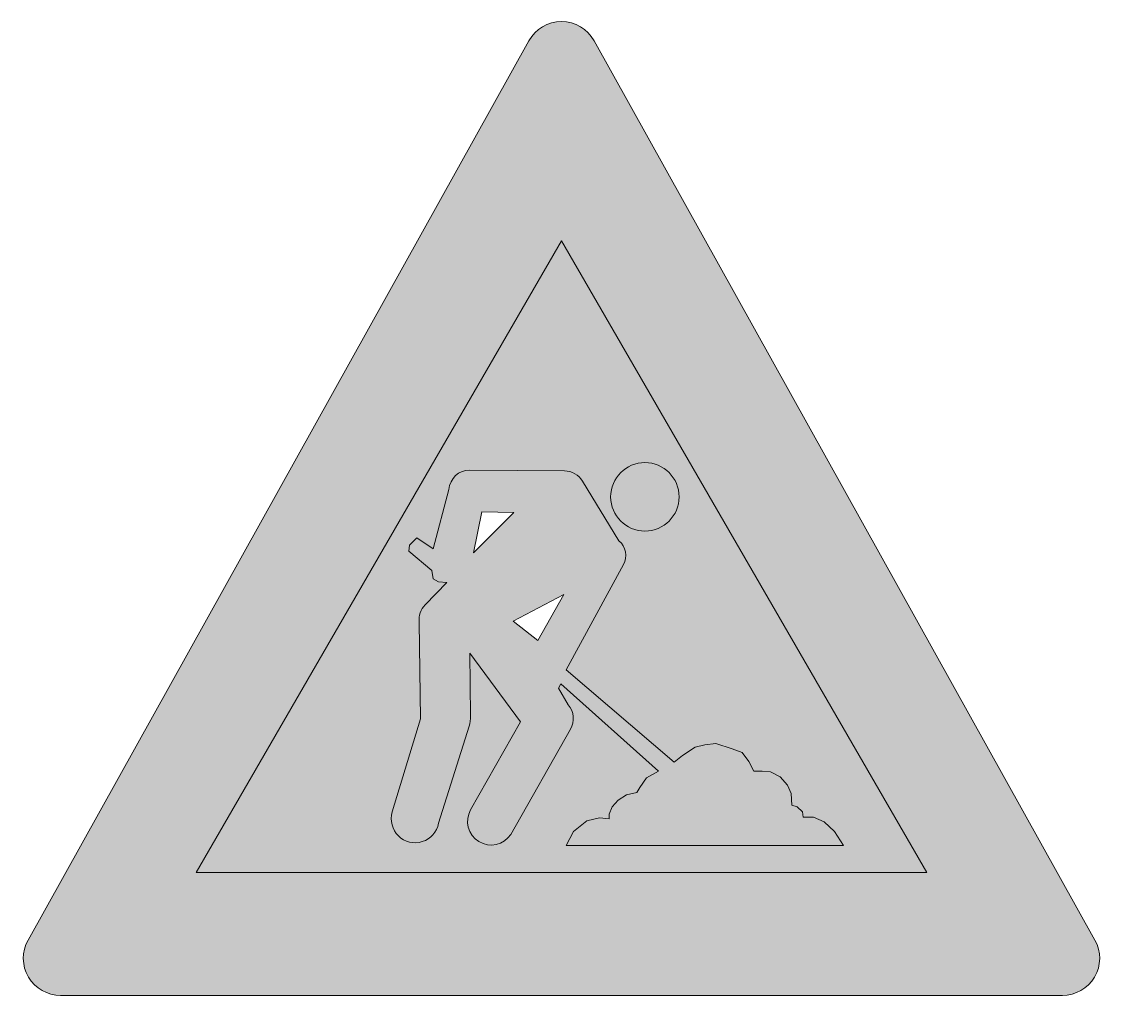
# Model space of a CAD drawing. Header units: millimetres. Extents: x 1877.562 to 1878.083, y 899.917 to 900.388.
import ezdxf

# ---------------------------------------------------------------- set-up
doc = ezdxf.new("R2010")
doc.units = ezdxf.units.MM
doc.layers.get('0').update_dxf_attribs({"lineweight": 9})
doc.layers.add('tratteggi', color=7, linetype='Continuous', lineweight=9)

# ---------------------------------------------------------------- blocks, each defined once
blk = doc.blocks.new('*U170')
h = blk.add_hatch(color=256)
edge = h.paths.add_edge_path()
edge.add_arc((0.04029, 0.2409), 0.01654, 0, 360)
edge = h.paths.add_edge_path()
edge.add_line((-0.06804, 0.13362), (-0.08173, 0.08862))
edge.add_arc((-0.07072, 0.08527), 0.01151, 163.083, 349.7284)
edge.add_line((-0.05939, 0.08322), (-0.04463, 0.13002))
edge.add_arc((-0.05953, 0.13472), 0.01562, 342.4876, 361.2444)
edge.add_line((-0.04391, 0.13506), (-0.04427, 0.1653))
edge.add_line((-0.04427, 0.1653), (-0.01977, 0.13218))
edge.add_line((-0.01977, 0.13218), (-0.04391, 0.0897))
edge.add_arc((-0.03399, 0.08407), 0.0114, 150.4004, 326.765)
edge.add_line((-0.02446, 0.07782), (0.00436, 0.12858))
edge.add_arc((-0.00473, 0.13374), 0.01046, 330.4187, 399.9749)
edge.add_line((0.00328, 0.14046), (-0.0014, 0.14838))
edge.add_line((-0.0014, 0.14838), (-0.00032, 0.15054))
edge.add_line((-0.00032, 0.15054), (0.04686, 0.10842))
edge.add_line((0.04686, 0.10842), (0.0411, 0.10518))
edge.add_line((0.0411, 0.10518), (0.03786, 0.1005))
edge.add_line((0.03786, 0.1005), (0.03642, 0.09798))
edge.add_line((0.03642, 0.09798), (0.03137, 0.0969))
edge.add_line((0.03137, 0.0969), (0.02741, 0.09438))
edge.add_line((0.02741, 0.09438), (0.02453, 0.09114))
edge.add_line((0.02453, 0.09114), (0.02309, 0.08754))
edge.add_line((0.02309, 0.08754), (0.02309, 0.08538))
edge.add_line((0.02309, 0.08538), (0.01841, 0.08574))
edge.add_line((0.01841, 0.08574), (0.01228, 0.0843))
edge.add_line((0.01228, 0.0843), (0.0058, 0.07926))
edge.add_line((0.0058, 0.07926), (0.0022, 0.07242))
edge.add_line((0.0022, 0.07242), (0.13619, 0.07242))
edge.add_line((0.13619, 0.07242), (0.13187, 0.07926))
edge.add_line((0.13187, 0.07926), (0.12683, 0.08394))
edge.add_line((0.12683, 0.08394), (0.12178, 0.0861))
edge.add_line((0.12178, 0.0861), (0.11674, 0.0861))
edge.add_line((0.11674, 0.0861), (0.11638, 0.08862))
edge.add_line((0.11638, 0.08862), (0.11386, 0.09114))
edge.add_line((0.11386, 0.09114), (0.11134, 0.09186))
edge.add_line((0.11134, 0.09186), (0.11098, 0.09762))
edge.add_line((0.11098, 0.09762), (0.10918, 0.10158))
edge.add_line((0.10918, 0.10158), (0.10557, 0.10554))
edge.add_line((0.10557, 0.10554), (0.10089, 0.10806))
edge.add_line((0.10089, 0.10806), (0.09693, 0.10842))
edge.add_line((0.09693, 0.10842), (0.09297, 0.10842))
edge.add_line((0.09297, 0.10842), (0.09045, 0.1131))
edge.add_line((0.09045, 0.1131), (0.0872, 0.11742))
edge.add_line((0.0872, 0.11742), (0.08252, 0.11922))
edge.add_line((0.08252, 0.11922), (0.0746, 0.12174))
edge.add_line((0.0746, 0.12174), (0.06919, 0.12102))
edge.add_line((0.06919, 0.12102), (0.06451, 0.11994))
edge.add_line((0.06451, 0.11994), (0.05839, 0.11598))
edge.add_line((0.05839, 0.11598), (0.05443, 0.11274))
edge.add_line((0.05443, 0.11274), (0.0022, 0.15738))
edge.add_line((0.0022, 0.15738), (0.02993, 0.20814))
edge.add_arc((0.02181, 0.21258), 0.00926, 331.3495, 409.8994)
edge.add_line((0.02777, 0.21967), (0.01012, 0.24847))
edge.add_arc((0.00111, 0.24295), 0.01057, 31.4998, 88.0116)
edge.add_line((0.00148, 0.25351), (-0.04427, 0.25387))
edge.add_arc((-0.04435, 0.24384), 0.01003, 89.5491, 176.1813)
edge.add_line((-0.05435, 0.24451), (-0.06192, 0.21571))
edge.add_line((-0.06192, 0.21571), (-0.06984, 0.22111))
edge.add_line((-0.06984, 0.22111), (-0.07344, 0.21751))
edge.add_line((-0.07344, 0.21751), (-0.0738, 0.21463))
edge.add_line((-0.0738, 0.21463), (-0.06264, 0.20526))
edge.add_line((-0.06264, 0.20526), (-0.06192, 0.2013))
edge.add_line((-0.06192, 0.2013), (-0.05939, 0.19986))
edge.add_line((-0.05939, 0.19986), (-0.05543, 0.1995))
edge.add_line((-0.05543, 0.1995), (-0.06588, 0.1887))
edge.add_arc((-0.05838, 0.18145), 0.01043, 135.9574, 185.6675)
edge.add_line((-0.06876, 0.18042), (-0.06804, 0.13362))
h.paths.add_polyline_path([(-0.02338, 0.18078), (0.00112, 0.19374), (-0.01149, 0.17142)], flags=16)
h.paths.add_polyline_path([(-0.04247, 0.21391), (-0.0385, 0.23371), (-0.02302, 0.23335)], flags=16)
at = {"layer": 'tratteggi'}
h = blk.add_hatch(color=1, dxfattribs=at)
h.dxf.hatch_style = 1
h.paths.add_polyline_path([(0.01573, 0.46131, 0.587726), (-0.01573, 0.46131), (-0.25772, 0.02676, 0.572197), (-0.24199, 0), (0, 0), (0.24199, 0, 0.572197), (0.25772, 0.02676)])
h.paths.add_polyline_path([(0.17651, 0.05935), (0, 0.05935), (-0.17651, 0.05935), (0, 0.36463)], flags=16)
h.paths.add_polyline_path([(0.13619, 0.07242), (0.0022, 0.07242), (0.0058, 0.07926), (0.01228, 0.0843), (0.01841, 0.08574), (0.02309, 0.08538), (0.02309, 0.08754), (0.02453, 0.09114), (0.02741, 0.09438), (0.03137, 0.0969), (0.03642, 0.09798), (0.03786, 0.1005), (0.0411, 0.10518), (0.04686, 0.10842), (-0.00032, 0.15054), (-0.0014, 0.14838), (0.00328, 0.14046, -0.313171), (0.00436, 0.12858), (-0.02446, 0.07782, -0.968768), (-0.04391, 0.0897), (-0.01977, 0.13218), (-0.04427, 0.1653), (-0.04391, 0.13506, -0.082025), (-0.04463, 0.13002), (-0.05939, 0.08322, -1.059741), (-0.08173, 0.08862), (-0.06804, 0.13362), (-0.06876, 0.18042, -0.220368), (-0.06588, 0.1887), (-0.05543, 0.1995), (-0.05939, 0.19986), (-0.06192, 0.2013), (-0.06264, 0.20526), (-0.0738, 0.21463), (-0.07344, 0.21751), (-0.06984, 0.22111), (-0.06192, 0.21571), (-0.05435, 0.24451, -0.3971), (-0.04427, 0.25387), (0.00091, 0.25351, -0.266018), (0.01012, 0.24847), (0.02777, 0.21967, -0.356821), (0.02993, 0.20814), (0.0022, 0.15738), (0.05443, 0.11274), (0.05839, 0.11598), (0.06451, 0.11994), (0.06919, 0.12102), (0.0746, 0.12174), (0.08252, 0.11922), (0.0872, 0.11742), (0.09045, 0.1131), (0.09297, 0.10842), (0.09693, 0.10842), (0.10089, 0.10806), (0.10557, 0.10554), (0.10918, 0.10158), (0.11098, 0.09762), (0.11134, 0.09186), (0.11386, 0.09114), (0.11638, 0.08862), (0.11674, 0.0861), (0.12178, 0.0861), (0.12683, 0.08394), (0.13187, 0.07926)], flags=0)
h.paths.add_polyline_path([(0.02375, 0.2409, -1), (0.05683, 0.2409, -1)], flags=0)
h.paths.add_polyline_path([(0.00112, 0.19374), (-0.01149, 0.17142), (-0.02338, 0.18078)], flags=0)
h.paths.add_polyline_path([(-0.02302, 0.23335), (-0.04247, 0.21391), (-0.0385, 0.23371)], flags=0)
h = blk.add_hatch(color=40, dxfattribs=at)
h.dxf.hatch_style = 1
h.paths.add_polyline_path([(0, 0.36463), (-0.17651, 0.05935), (0, 0.05935), (0.17651, 0.05935)])
h.paths.add_polyline_path([(0.0022, 0.15738), (0.05443, 0.11274), (0.05839, 0.11598), (0.06451, 0.11994), (0.06919, 0.12102), (0.0746, 0.12174), (0.08252, 0.11922), (0.0872, 0.11742), (0.09045, 0.1131), (0.09297, 0.10842), (0.09693, 0.10842), (0.10089, 0.10806), (0.10557, 0.10554), (0.10918, 0.10158), (0.11098, 0.09762), (0.11134, 0.09186), (0.11386, 0.09114), (0.11638, 0.08862), (0.11674, 0.0861), (0.12178, 0.0861), (0.12683, 0.08394), (0.13187, 0.07926), (0.13619, 0.07242), (0.0022, 0.07242), (0.0058, 0.07926), (0.01228, 0.0843), (0.01841, 0.08574), (0.02309, 0.08538), (0.02309, 0.08754), (0.02453, 0.09114), (0.02741, 0.09438), (0.03137, 0.0969), (0.03642, 0.09798), (0.03786, 0.1005), (0.0411, 0.10518), (0.04686, 0.10842), (-0.00032, 0.15054), (-0.0014, 0.14838), (0.00328, 0.14046, -0.313171), (0.00436, 0.12858), (-0.02446, 0.07782, -0.968768), (-0.04391, 0.0897), (-0.01977, 0.13218), (-0.04427, 0.1653), (-0.04391, 0.13506, -0.082025), (-0.04463, 0.13002), (-0.05939, 0.08322, -1.059741), (-0.08173, 0.08862), (-0.06804, 0.13362), (-0.06876, 0.18042, -0.220368), (-0.06588, 0.1887), (-0.05543, 0.1995), (-0.05939, 0.19986), (-0.06192, 0.2013), (-0.06264, 0.20526), (-0.0738, 0.21463), (-0.07344, 0.21751), (-0.06984, 0.22111), (-0.06192, 0.21571), (-0.05435, 0.24451, -0.3971), (-0.04427, 0.25387), (0.00091, 0.25351, -0.266018), (0.01012, 0.24847), (0.02777, 0.21967, -0.356821), (0.02993, 0.20814)], flags=16)
h.paths.add_polyline_path([(0.02375, 0.2409, -1), (0.05683, 0.2409, -1)], flags=16)
h.paths.add_polyline_path([(0.00112, 0.19374), (-0.01149, 0.17142), (-0.02338, 0.18078)], flags=0)
h.paths.add_polyline_path([(-0.02302, 0.23335), (-0.04247, 0.21391), (-0.0385, 0.23371)], flags=0)
h.paths.add_polyline_path([(0.00112, 0.19374), (-0.02338, 0.18078), (-0.01149, 0.17142)], flags=0)
h.paths.add_polyline_path([(-0.02302, 0.23335), (-0.0385, 0.23371), (-0.04247, 0.21391)], flags=0)
for points in [[(0, 0), (0.24199, 0, 0.572197), (0.25772, 0.02676), (0.01573, 0.46131, 0.587726), (-0.01573, 0.46131), (-0.25772, 0.02676, 0.572197), (-0.24199, 0)], [(-0.06804, 0.13362), (-0.08173, 0.08862, 1.059741), (-0.05939, 0.08322), (-0.04463, 0.13002, 0.082025), (-0.04391, 0.13506), (-0.04427, 0.1653), (-0.01977, 0.13218), (-0.04391, 0.0897, 0.968768), (-0.02446, 0.07782), (0.00436, 0.12858, 0.313171), (0.00328, 0.14046), (-0.0014, 0.14838), (-0.00032, 0.15054), (0.04686, 0.10842), (0.0411, 0.10518), (0.03786, 0.1005), (0.03642, 0.09798), (0.03137, 0.0969), (0.02741, 0.09438), (0.02453, 0.09114), (0.02309, 0.08754), (0.02309, 0.08538), (0.01841, 0.08574), (0.01228, 0.0843), (0.0058, 0.07926), (0.0022, 0.07242), (0.13619, 0.07242), (0.13187, 0.07926), (0.12683, 0.08394), (0.12178, 0.0861), (0.11674, 0.0861), (0.11638, 0.08862), (0.11386, 0.09114), (0.11134, 0.09186), (0.11098, 0.09762), (0.10918, 0.10158), (0.10557, 0.10554), (0.10089, 0.10806), (0.09693, 0.10842), (0.09297, 0.10842), (0.09045, 0.1131), (0.0872, 0.11742), (0.08252, 0.11922), (0.0746, 0.12174), (0.06919, 0.12102), (0.06451, 0.11994), (0.05839, 0.11598), (0.05443, 0.11274), (0.0022, 0.15738), (0.02993, 0.20814, 0.356821), (0.02777, 0.21967), (0.01012, 0.24847, 0.251701), (0.00148, 0.25351), (-0.04427, 0.25387, 0.3971), (-0.05435, 0.24451), (-0.06192, 0.21571), (-0.06984, 0.22111), (-0.07344, 0.21751), (-0.0738, 0.21463), (-0.06264, 0.20526), (-0.06192, 0.2013), (-0.05939, 0.19986), (-0.05543, 0.1995), (-0.06588, 0.1887, 0.220368), (-0.06876, 0.18042)]]:
    blk.add_lwpolyline(points, format="xyb", close=True)
for points in [[(-0.17651, 0.05935), (0, 0.36463), (0.17651, 0.05935), (0, 0.05935)], [(-0.02338, 0.18078), (0.00112, 0.19374), (-0.01149, 0.17142)]]:
    blk.add_lwpolyline(points, close=True)
blk.add_lwpolyline([(-0.04247, 0.21391), (-0.0385, 0.23371), (-0.02302, 0.23335), (-0.04247, 0.21391)])
blk.add_circle((0.04029, 0.2409), 0.01654)

msp = doc.modelspace()

# ---------------------------------------------------------------- block references
msp.add_blockref('*U170', (1877.82242, 899.91747))

doc.saveas('drawing.dxf')
